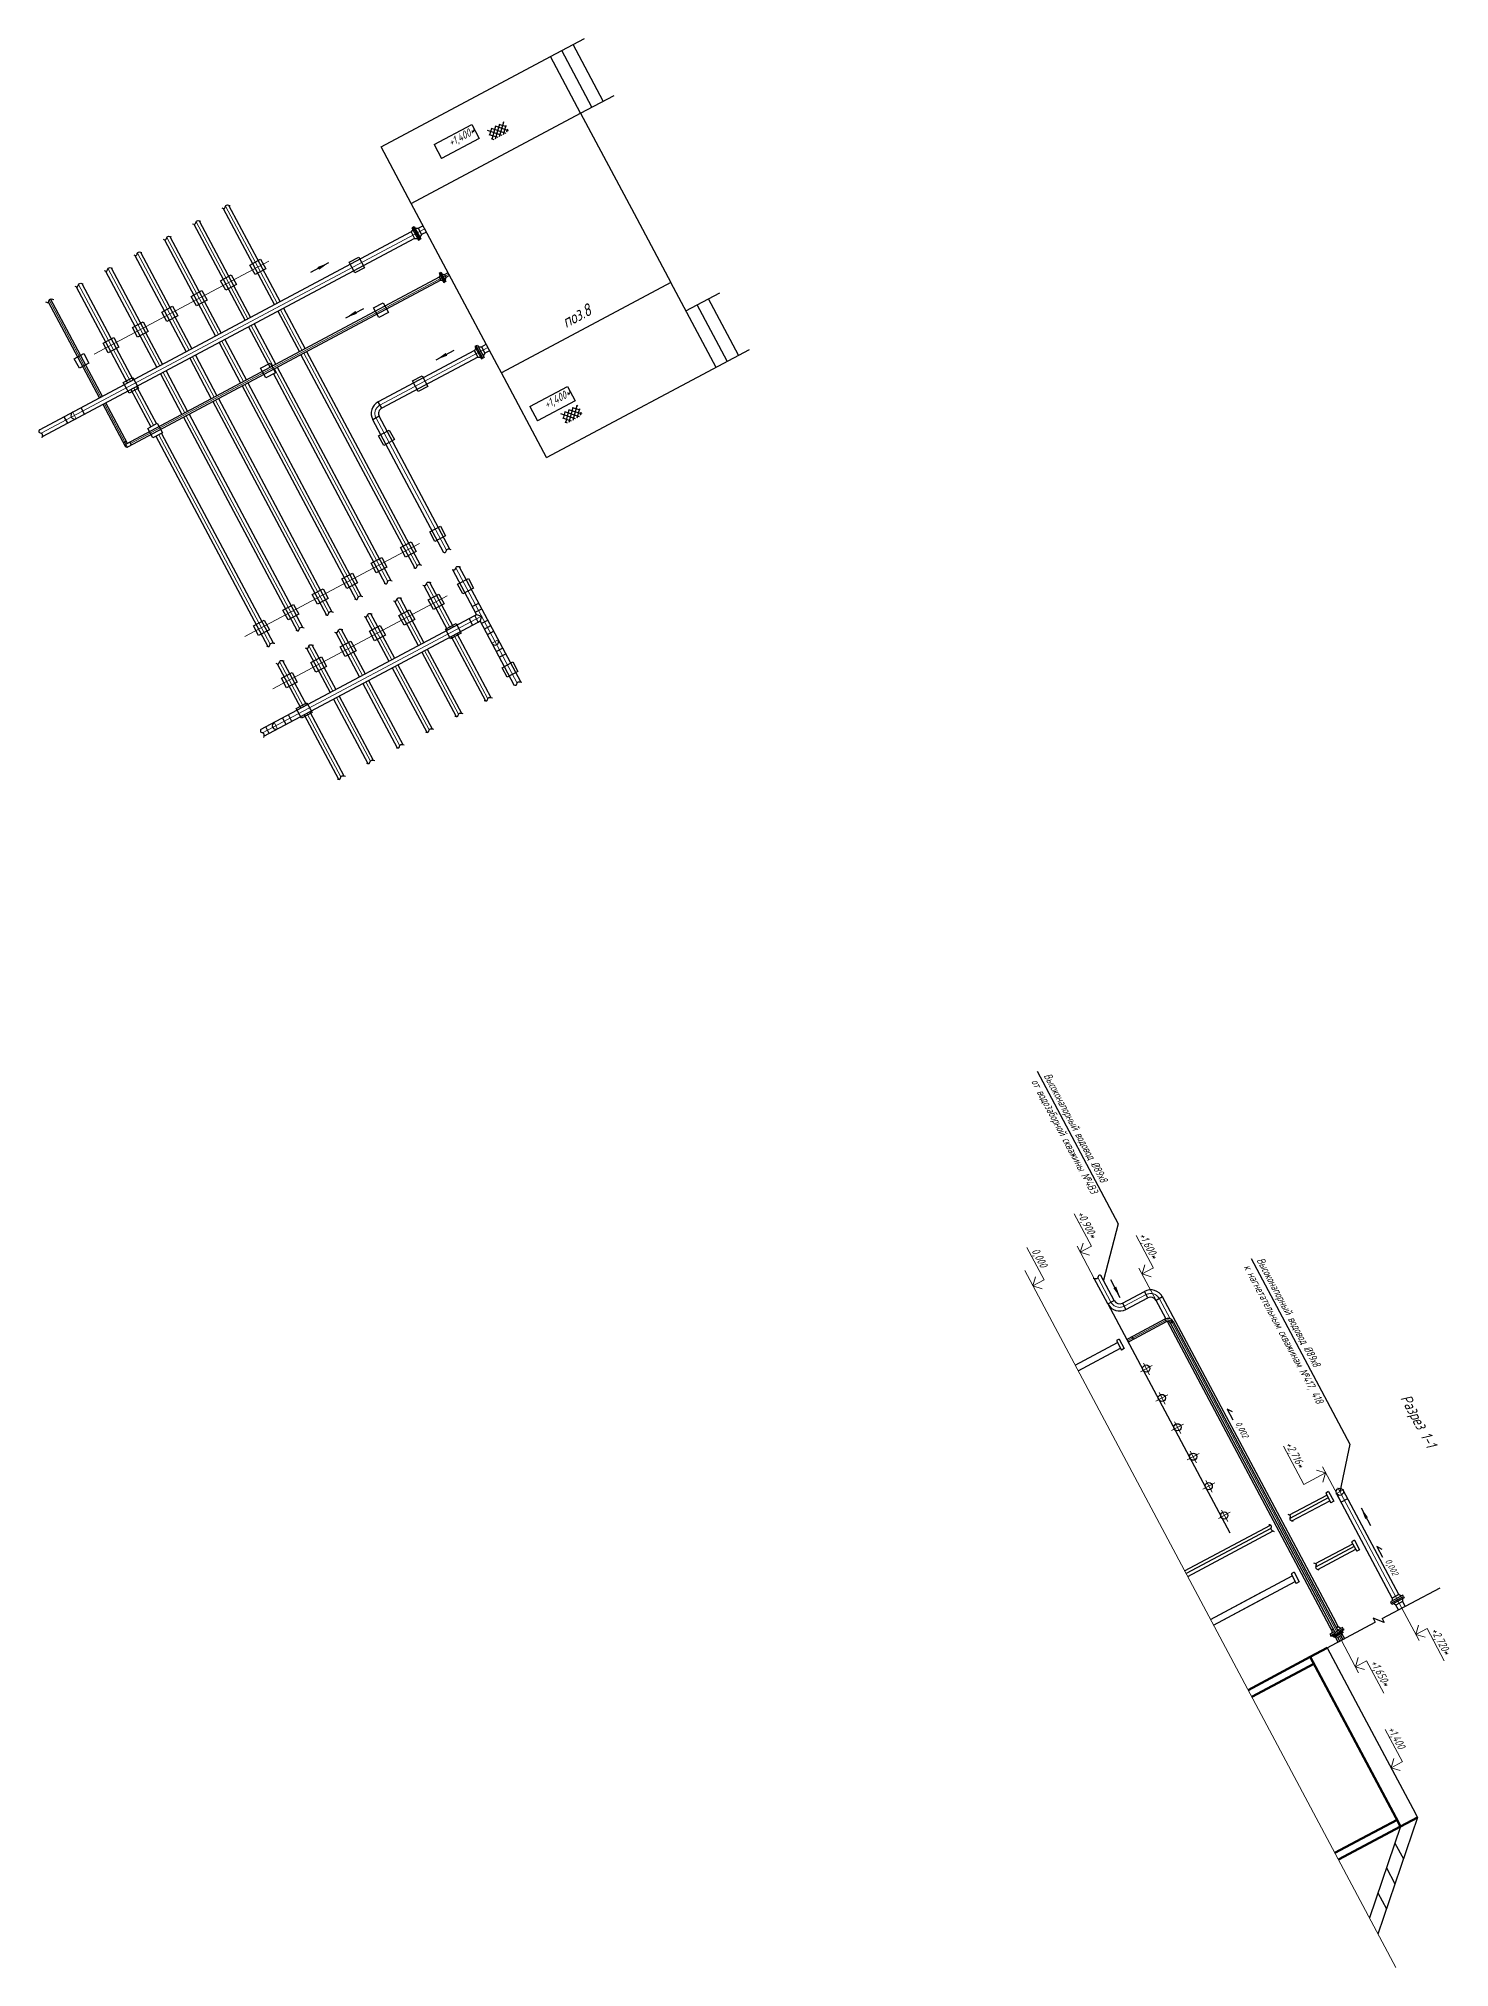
# Model space of a CAD drawing. Extents: x 5370511 to 5386565, y 1010429 to 1053793.
# Drawn here: x 5380136.11 to 5380153.75, y 1040085.63 to 1040109.74 of the extents above; entities that cross this region are included whole.
import ezdxf
from ezdxf.enums import TextEntityAlignment as Align

# ---------------------------------------------------------------- set-up
doc = ezdxf.new("R2010")
doc.units = 0
doc.linetypes.add('осевая2', pattern=[12.5, 8, -1.5, 1.5, -1.5])
for name, color, linetype, lineweight in [('Выноски', 7, 'CONTINUOUS', 18), ('ОНИГМ', 7, 'CONTINUOUS', 30), ('Осевые', 7, 'осевая2', 18), ('Технология 0.2', 7, 'CONTINUOUS', 20), ('Технология 0.5', 7, 'CONTINUOUS', 50)]:
    doc.layers.add(name, color=color, linetype=linetype, lineweight=lineweight)
doc.layers.add('Текст', color=7, linetype='CONTINUOUS')
doc.styles.add('ГОСТ', font='gost_ful.shx', dxfattribs={"oblique": 15})
doc.linetypes.add('земля', pattern='A,15,[35,ESKDSHAPES.SHX,S=1,R=0,X=0,Y=0],0.1', length=15.1)

msp = doc.modelspace()

# ---------------------------------------------------------------- linework, layer by layer
at = {"layer": 'Выноски', "lineweight": 9}
for p, q in [((5380149.275, 1040094.646), (5380149.06, 1040095.051)), ((5380149.134, 1040094.571), (5380149.169, 1040094.686)), ((5380150.048, 1040094.374), (5380149.833, 1040094.779)), ((5380148.683, 1040094.226), (5380148.468, 1040094.631)), ((5380149.31, 1040094.242), (5380149.094, 1040094.646)), ((5380149.134, 1040094.571), (5380149.275, 1040094.646)), ((5380149.134, 1040094.571), (5380149.249, 1040094.536)), ((5380148.542, 1040094.151), (5380148.577, 1040094.266)), ((5380148.542, 1040094.151), (5380148.683, 1040094.226)), ((5380150.083, 1040093.97), (5380149.868, 1040094.374)), ((5380149.907, 1040094.3), (5380149.942, 1040094.414)), ((5380149.907, 1040094.3), (5380150.048, 1040094.375)), ((5380149.907, 1040094.3), (5380150.022, 1040094.265)), ((5380148.542, 1040094.151), (5380148.657, 1040094.116)), ((5380151.929, 1040091.669), (5380151.673, 1040092.15)), ((5380152.201, 1040091.814), (5380151.929, 1040091.669)), ((5380152.201, 1040091.814), (5380152.087, 1040091.849)), ((5380152.377, 1040091.485), (5380152.161, 1040091.889)), ((5380152.201, 1040091.814), (5380152.166, 1040091.7)), ((5380153.153, 1040090.124), (5380153.369, 1040089.72)), ((5380153.329, 1040089.795), (5380153.364, 1040089.91)), ((5380153.329, 1040089.795), (5380153.47, 1040089.87)), ((5380153.47, 1040089.87), (5380153.685, 1040089.465)), ((5380152.398, 1040089.722), (5380152.613, 1040089.317)), ((5380153.329, 1040089.795), (5380153.444, 1040089.76)), ((5380152.574, 1040089.392), (5380152.609, 1040089.507)), ((5380152.574, 1040089.392), (5380152.714, 1040089.467)), ((5380152.574, 1040089.392), (5380152.688, 1040089.357)), ((5380152.714, 1040089.467), (5380152.93, 1040089.063)), ((5380153.161, 1040088.204), (5380152.945, 1040088.609)), ((5380153.02, 1040088.13), (5380153.055, 1040088.244)), ((5380153.02, 1040088.13), (5380153.16, 1040088.205)), ((5380153.02, 1040088.13), (5380153.134, 1040088.095))]:
    msp.add_line(p, q, dxfattribs=at)
at = {"layer": 'ОНИГМ', "color": 253}
for p, q in [((5380142.513, 1040109.512), (5380142.936, 1040109.738)), ((5380143.171, 1040108.957), (5380142.795, 1040109.663)), ((5380140.395, 1040108.384), (5380142.513, 1040109.512)), ((5380142.889, 1040108.806), (5380142.513, 1040109.512)), ((5380143.03, 1040108.881), (5380142.654, 1040109.588)), ((5380142.889, 1040108.805), (5380143.307, 1040109.027)), ((5380140.771, 1040107.678), (5380140.395, 1040108.384)), ((5380144.582, 1040105.629), (5380144.017, 1040106.688)), ((5380144.205, 1040106.336), (5380144.629, 1040106.562)), ((5380144.863, 1040105.781), (5380144.487, 1040106.487)), ((5380144.722, 1040105.705), (5380144.346, 1040106.411)), ((5380142.464, 1040104.501), (5380144.999, 1040105.851)), ((5380142.464, 1040104.501), (5380141.899, 1040105.56)), ((5380152.221, 1040089.628), (5380152.68, 1040088.766)), ((5380152.68, 1040088.766), (5380153.291, 1040087.619)), ((5380153.35, 1040087.51), (5380152.853, 1040086.049)), ((5380153.291, 1040087.619), (5380153.35, 1040087.51)), ((5380153.138, 1040087.397), (5380152.75, 1040086.255)), ((5380153.067, 1040087.189), (5380153.173, 1040086.991)), ((5380152.961, 1040086.878), (5380153.067, 1040086.679)), ((5380152.856, 1040086.566), (5380152.961, 1040086.368))]:
    msp.add_line(p, q, dxfattribs=at)
at = {"layer": 'ОНИГМ', "lineweight": -2}
for p, q in [((5380141.057, 1040108.415), (5380141.529, 1040108.666)), ((5380141.529, 1040108.666), (5380141.623, 1040108.49)), ((5380141.057, 1040108.415), (5380141.151, 1040108.239)), ((5380141.623, 1040108.49), (5380141.151, 1040108.239)), ((5380139.997, 1040106.944), (5380140.117, 1040107.008)), ((5380140.117, 1040107.008), (5380140.189, 1040106.874)), ((5380140.069, 1040106.81), (5380139.997, 1040106.944)), ((5380140.189, 1040106.874), (5380140.069, 1040106.81)), ((5380140.302, 1040106.372), (5380140.422, 1040106.436)), ((5380140.366, 1040106.252), (5380140.302, 1040106.372)), ((5380140.486, 1040106.316), (5380140.366, 1040106.252)), ((5380140.422, 1040106.436), (5380140.486, 1040106.316)), ((5380138.89, 1040105.62), (5380139.01, 1040105.683)), ((5380138.954, 1040105.5), (5380138.89, 1040105.62)), ((5380139.074, 1040105.563), (5380138.954, 1040105.5)), ((5380139.01, 1040105.683), (5380139.074, 1040105.563)), ((5380142.255, 1040105.139), (5380142.726, 1040105.39)), ((5380142.726, 1040105.39), (5380142.82, 1040105.213)), ((5380142.255, 1040105.139), (5380142.349, 1040104.962)), ((5380142.82, 1040105.213), (5380142.349, 1040104.962))]:
    msp.add_line(p, q, dxfattribs=at)
at = {"layer": 'ОНИГМ', "color": 253, "lineweight": -2}
for p, q in [((5380141.824, 1040108.642), (5380141.78, 1040108.477)), ((5380141.874, 1040108.668), (5380141.823, 1040108.482)), ((5380141.989, 1040108.585), (5380141.824, 1040108.642)), ((5380141.963, 1040108.635), (5380141.871, 1040108.666)), ((5380141.924, 1040108.695), (5380141.873, 1040108.509)), ((5380141.935, 1040108.688), (5380141.92, 1040108.693)), ((5380141.954, 1040108.651), (5380141.923, 1040108.535)), ((5380141.907, 1040108.527), (5380141.724, 1040108.588)), ((5380141.857, 1040108.5), (5380141.748, 1040108.537)), ((5380141.774, 1040108.615), (5380141.751, 1040108.53)), ((5380141.957, 1040108.553), (5380141.774, 1040108.615)), ((5380141.807, 1040108.474), (5380141.776, 1040108.484)), ((5380141.968, 1040108.573), (5380141.978, 1040108.609)), ((5380138.121, 1040107.462), (5380138.765, 1040106.253)), ((5380138.42, 1040107.615), (5380139.062, 1040106.411)), ((5380138.488, 1040107.657), (5380139.132, 1040106.448)), ((5380137.686, 1040107.224), (5380138.327, 1040106.02)), ((5380137.754, 1040107.266), (5380138.398, 1040106.057)), ((5380138.053, 1040107.419), (5380138.695, 1040106.215)), ((5380137.319, 1040107.028), (5380137.96, 1040105.824)), ((5380137.387, 1040107.07), (5380138.031, 1040105.862)), ((5380138.756, 1040106.908), (5380138.89, 1040106.98)), ((5380138.89, 1040106.98), (5380138.954, 1040106.859)), ((5380136.952, 1040106.833), (5380137.593, 1040105.628)), ((5380137.02, 1040106.875), (5380137.664, 1040105.666)), ((5380138.389, 1040106.712), (5380138.523, 1040106.784)), ((5380138.453, 1040106.592), (5380138.389, 1040106.712)), ((5380138.523, 1040106.784), (5380138.587, 1040106.664)), ((5380138.82, 1040106.788), (5380138.756, 1040106.908)), ((5380138.954, 1040106.859), (5380138.82, 1040106.788)), ((5380136.584, 1040106.637), (5380137.226, 1040105.433)), ((5380136.653, 1040106.679), (5380137.297, 1040105.47)), ((5380138.022, 1040106.517), (5380138.156, 1040106.588)), ((5380138.086, 1040106.397), (5380138.022, 1040106.517)), ((5380138.22, 1040106.468), (5380138.086, 1040106.397)), ((5380138.156, 1040106.588), (5380138.22, 1040106.468)), ((5380138.587, 1040106.664), (5380138.453, 1040106.592)), ((5380137.655, 1040106.321), (5380137.789, 1040106.393)), ((5380137.718, 1040106.201), (5380137.655, 1040106.321)), ((5380137.853, 1040106.273), (5380137.718, 1040106.201)), ((5380137.789, 1040106.393), (5380137.853, 1040106.273)), ((5380139.105, 1040106.33), (5380139.375, 1040105.823)), ((5380139.175, 1040106.368), (5380139.445, 1040105.861)), ((5380136.92, 1040105.93), (5380137.054, 1040106.001)), ((5380137.054, 1040106.001), (5380137.118, 1040105.881)), ((5380137.287, 1040106.126), (5380137.422, 1040106.197)), ((5380137.351, 1040106.006), (5380137.287, 1040106.126)), ((5380137.485, 1040106.077), (5380137.351, 1040106.006)), ((5380137.422, 1040106.197), (5380137.485, 1040106.077)), ((5380138.737, 1040106.135), (5380139.008, 1040105.628)), ((5380138.808, 1040106.172), (5380139.078, 1040105.665)), ((5380136.984, 1040105.81), (5380136.92, 1040105.93)), ((5380137.118, 1040105.881), (5380136.984, 1040105.81)), ((5380138.074, 1040105.781), (5380138.344, 1040105.274)), ((5380138.37, 1040105.939), (5380138.64, 1040105.432)), ((5380138.441, 1040105.977), (5380138.711, 1040105.47)), ((5380139.393, 1040105.788), (5380140.815, 1040103.121)), ((5380139.464, 1040105.826), (5380140.883, 1040103.163)), ((5380137.636, 1040105.548), (5380137.906, 1040105.041)), ((5380137.707, 1040105.586), (5380137.977, 1040105.079)), ((5380138.003, 1040105.744), (5380138.273, 1040105.237)), ((5380139.049, 1040105.55), (5380140.447, 1040102.925)), ((5380139.097, 1040105.63), (5380140.516, 1040102.968)), ((5380137.269, 1040105.352), (5380137.516, 1040104.888)), ((5380137.339, 1040105.39), (5380137.587, 1040104.925)), ((5380138.659, 1040105.397), (5380140.08, 1040102.73)), ((5380138.73, 1040105.435), (5380140.148, 1040102.772)), ((5380137.995, 1040105.043), (5380139.414, 1040102.381)), ((5380138.292, 1040105.201), (5380139.713, 1040102.534)), ((5380138.363, 1040105.239), (5380139.781, 1040102.576)), ((5380142.826, 1040104.985), (5380142.644, 1040105.047)), ((5380142.694, 1040105.073), (5380142.671, 1040104.989)), ((5380142.876, 1040105.012), (5380142.694, 1040105.073)), ((5380142.743, 1040105.1), (5380142.699, 1040104.936)), ((5380142.793, 1040105.126), (5380142.743, 1040104.94)), ((5380142.909, 1040105.044), (5380142.743, 1040105.1)), ((5380142.882, 1040105.093), (5380142.79, 1040105.125)), ((5380142.843, 1040105.153), (5380142.792, 1040104.967)), ((5380142.854, 1040105.146), (5380142.84, 1040105.151)), ((5380142.874, 1040105.11), (5380142.842, 1040104.994)), ((5380142.888, 1040105.031), (5380142.897, 1040105.068)), ((5380137.651, 1040104.805), (5380139.047, 1040102.185)), ((5380137.925, 1040105.006), (5380139.346, 1040102.338)), ((5380142.777, 1040104.959), (5380142.667, 1040104.996)), ((5380142.727, 1040104.932), (5380142.695, 1040104.943)), ((5380137.58, 1040104.768), (5380138.979, 1040102.143)), ((5380140.637, 1040103.378), (5380140.771, 1040103.449)), ((5380140.701, 1040103.258), (5380140.637, 1040103.378)), ((5380140.771, 1040103.449), (5380140.835, 1040103.329)), ((5380140.27, 1040103.182), (5380140.404, 1040103.254)), ((5380140.334, 1040103.062), (5380140.27, 1040103.182)), ((5380140.468, 1040103.134), (5380140.334, 1040103.062)), ((5380140.404, 1040103.254), (5380140.468, 1040103.134)), ((5380140.835, 1040103.329), (5380140.701, 1040103.258)), ((5380139.535, 1040102.791), (5380139.67, 1040102.862)), ((5380139.67, 1040102.862), (5380139.734, 1040102.742)), ((5380139.903, 1040102.987), (5380140.037, 1040103.058)), ((5380139.967, 1040102.867), (5380139.903, 1040102.987)), ((5380140.101, 1040102.938), (5380139.967, 1040102.867)), ((5380140.037, 1040103.058), (5380140.101, 1040102.938)), ((5380140.931, 1040102.902), (5380141.227, 1040102.347)), ((5380140.999, 1040102.944), (5380141.297, 1040102.385)), ((5380139.168, 1040102.595), (5380139.302, 1040102.667)), ((5380139.302, 1040102.667), (5380139.366, 1040102.547)), ((5380139.599, 1040102.671), (5380139.535, 1040102.791)), ((5380139.734, 1040102.742), (5380139.599, 1040102.671)), ((5380140.564, 1040102.707), (5380140.86, 1040102.152)), ((5380140.632, 1040102.749), (5380140.93, 1040102.189)), ((5380140.985, 1040102.724), (5380141.119, 1040102.796)), ((5380141.049, 1040102.604), (5380140.985, 1040102.724)), ((5380141.183, 1040102.675), (5380141.049, 1040102.604)), ((5380141.119, 1040102.796), (5380141.183, 1040102.675)), ((5380138.801, 1040102.4), (5380138.935, 1040102.471)), ((5380138.865, 1040102.28), (5380138.801, 1040102.4)), ((5380138.935, 1040102.471), (5380138.999, 1040102.351)), ((5380139.232, 1040102.475), (5380139.168, 1040102.595)), ((5380139.366, 1040102.547), (5380139.232, 1040102.475)), ((5380140.197, 1040102.511), (5380140.493, 1040101.956)), ((5380140.251, 1040102.333), (5380140.385, 1040102.404)), ((5380140.265, 1040102.553), (5380140.563, 1040101.994)), ((5380140.385, 1040102.404), (5380140.449, 1040102.284)), ((5380140.618, 1040102.528), (5380140.752, 1040102.6)), ((5380140.682, 1040102.408), (5380140.618, 1040102.528)), ((5380140.816, 1040102.48), (5380140.682, 1040102.408)), ((5380140.752, 1040102.6), (5380140.816, 1040102.48)), ((5380138.999, 1040102.351), (5380138.865, 1040102.28)), ((5380139.531, 1040102.162), (5380139.829, 1040101.602)), ((5380139.83, 1040102.315), (5380140.125, 1040101.76)), ((5380139.884, 1040102.137), (5380140.018, 1040102.209)), ((5380139.948, 1040102.017), (5380139.884, 1040102.137)), ((5380139.898, 1040102.358), (5380140.196, 1040101.798)), ((5380140.018, 1040102.209), (5380140.082, 1040102.089)), ((5380140.315, 1040102.213), (5380140.251, 1040102.333)), ((5380140.449, 1040102.284), (5380140.315, 1040102.213)), ((5380141.27, 1040102.267), (5380141.699, 1040101.461)), ((5380141.34, 1040102.304), (5380141.767, 1040101.504)), ((5380139.095, 1040101.924), (5380139.391, 1040101.369)), ((5380139.164, 1040101.966), (5380139.462, 1040101.407)), ((5380139.463, 1040102.12), (5380139.758, 1040101.565)), ((5380139.517, 1040101.942), (5380139.651, 1040102.013)), ((5380139.581, 1040101.822), (5380139.517, 1040101.942)), ((5380139.715, 1040101.893), (5380139.581, 1040101.822)), ((5380139.651, 1040102.013), (5380139.715, 1040101.893)), ((5380140.082, 1040102.089), (5380139.948, 1040102.017)), ((5380140.606, 1040101.913), (5380141.033, 1040101.112)), ((5380140.903, 1040102.071), (5380141.332, 1040101.266)), ((5380140.973, 1040102.109), (5380141.4, 1040101.308)), ((5380139.15, 1040101.746), (5380139.284, 1040101.817)), ((5380139.213, 1040101.626), (5380139.15, 1040101.746)), ((5380139.348, 1040101.697), (5380139.213, 1040101.626)), ((5380139.284, 1040101.817), (5380139.348, 1040101.697)), ((5380140.168, 1040101.68), (5380140.597, 1040100.875)), ((5380140.239, 1040101.718), (5380140.666, 1040100.917)), ((5380140.535, 1040101.876), (5380140.965, 1040101.07)), ((5380139.801, 1040101.484), (5380140.23, 1040100.679)), ((5380139.872, 1040101.522), (5380140.298, 1040100.721)), ((5380139.434, 1040101.289), (5380139.863, 1040100.483)), ((5380139.505, 1040101.326), (5380139.931, 1040100.526))]:
    msp.add_line(p, q, dxfattribs=at)
at = {"layer": 'ОНИГМ', "color": 7}
for p, q in [((5380140.771, 1040107.321), (5380136.122, 1040104.844)), ((5380140.814, 1040107.241), (5380136.159, 1040104.761)), ((5380136.912, 1040105.265), (5380136.263, 1040106.484)), ((5380136.877, 1040105.247), (5380136.238, 1040106.446)), ((5380141.561, 1040105.839), (5380140.36, 1040105.199)), ((5380141.604, 1040105.758), (5380140.403, 1040105.119)), ((5380136.69, 1040105.044), (5380136.647, 1040105.124)), ((5380137.199, 1040104.642), (5380136.92, 1040105.166)), ((5380137.225, 1040104.678), (5380136.955, 1040105.185)), ((5380140.403, 1040105.119), (5380140.36, 1040105.199)), ((5380136.478, 1040104.931), (5380136.435, 1040105.011)), ((5380140.372, 1040105.018), (5380140.292, 1040104.975)), ((5380141.174, 1040103.32), (5380140.292, 1040104.975)), ((5380141.256, 1040103.358), (5380140.372, 1040105.018)), ((5380141.589, 1040102.54), (5380141.29, 1040103.101)), ((5380142.14, 1040101.698), (5380141.373, 1040103.139)), ((5380141.573, 1040102.57), (5380141.654, 1040102.613)), ((5380138.89, 1040101.102), (5380141.566, 1040102.528)), ((5380138.928, 1040101.019), (5380141.609, 1040102.447)), ((5380141.566, 1040102.528), (5380141.589, 1040102.54)), ((5380141.609, 1040102.447), (5380141.566, 1040102.528)), ((5380141.589, 1040102.54), (5380141.651, 1040102.521)), ((5380141.609, 1040102.447), (5380141.632, 1040102.46)), ((5380141.651, 1040102.521), (5380141.632, 1040102.46)), ((5380142.058, 1040101.66), (5380141.632, 1040102.46)), ((5380141.648, 1040102.429), (5380141.728, 1040102.472)), ((5380141.803, 1040102.332), (5380141.723, 1040102.289)), ((5380141.916, 1040102.12), (5380141.836, 1040102.077)), ((5380139.208, 1040101.168), (5380139.165, 1040101.249)), ((5380138.996, 1040101.056), (5380138.953, 1040101.136)), ((5380149.663, 1040093.936), (5380149.936, 1040094.082)), ((5380149.706, 1040093.856), (5380149.979, 1040094.002)), ((5380150.205, 1040093.742), (5380150.083, 1040093.97)), ((5380152.332, 1040089.943), (5380150.163, 1040094.013)), ((5380152.251, 1040089.9), (5380150.224, 1040093.705)), ((5380153.034, 1040090.251), (5380152.338, 1040091.558)), ((5380153.115, 1040090.294), (5380152.419, 1040091.6)), ((5380152.476, 1040091.492), (5380152.396, 1040091.449)), ((5380152.279, 1040089.848), (5380152.251, 1040089.9)), ((5380152.359, 1040089.891), (5380152.332, 1040089.943))]:
    msp.add_line(p, q, dxfattribs=at)
at = {"layer": 'ОНИГМ'}
for p, q in [((5380140.774, 1040107.315), (5380140.81, 1040107.247)), ((5380140.774, 1040107.315), (5380140.81, 1040107.247)), ((5380141.122, 1040106.755), (5380137.207, 1040104.668)), ((5380141.141, 1040106.719), (5380137.226, 1040104.633)), ((5380141.564, 1040105.832), (5380141.6, 1040105.765)), ((5380137.174, 1040104.688), (5380137.209, 1040104.707)), ((5380137.254, 1040104.693), (5380137.272, 1040104.658)), ((5380149.478, 1040093.926), (5380149.31, 1040094.242)), ((5380149.558, 1040093.968), (5380149.393, 1040094.28)), ((5380149.478, 1040093.926), (5380149.558, 1040093.968)), ((5380149.663, 1040093.937), (5380149.706, 1040093.856)), ((5380149.979, 1040094.002), (5380149.936, 1040094.082)), ((5380150.163, 1040094.013), (5380150.083, 1040093.97)), ((5380150.191, 1040093.736), (5380149.732, 1040093.491)), ((5380150.21, 1040093.701), (5380149.751, 1040093.456)), ((5380150.191, 1040093.736), (5380150.21, 1040093.701)), ((5380150.299, 1040093.703), (5380150.264, 1040093.684)), ((5380152.357, 1040089.841), (5380150.299, 1040093.703)), ((5380149.779, 1040093.516), (5380149.798, 1040093.481)), ((5380152.322, 1040089.822), (5380150.264, 1040093.684)), ((5380153.108, 1040090.29), (5380153.041, 1040090.254)), ((5380152.301, 1040089.86), (5380152.285, 1040089.852)), ((5380152.357, 1040089.841), (5380152.322, 1040089.822)), ((5380152.353, 1040089.888), (5380152.337, 1040089.879)), ((5380152.38, 1040089.712), (5380152.356, 1040089.758)), ((5380152.416, 1040089.731), (5380152.391, 1040089.777))]:
    msp.add_line(p, q, dxfattribs=at)
at = {"layer": 'ОНИГМ', "color": 0, "lineweight": -2}
for p, q in [((5380136.56, 1040105.738), (5380136.68, 1040105.802)), ((5380136.68, 1040105.802), (5380136.744, 1040105.682)), ((5380136.624, 1040105.618), (5380136.56, 1040105.738)), ((5380136.744, 1040105.682), (5380136.624, 1040105.618)), ((5380140.787, 1040105.461), (5380140.907, 1040105.525)), ((5380140.787, 1040105.461), (5380140.907, 1040105.525)), ((5380140.907, 1040105.525), (5380140.979, 1040105.391)), ((5380140.907, 1040105.525), (5380140.978, 1040105.391)), ((5380137.173, 1040105.439), (5380137.293, 1040105.503)), ((5380137.245, 1040105.305), (5380137.173, 1040105.439)), ((5380137.365, 1040105.369), (5380137.245, 1040105.305)), ((5380137.293, 1040105.503), (5380137.365, 1040105.369)), ((5380140.859, 1040105.327), (5380140.787, 1040105.461)), ((5380140.858, 1040105.327), (5380140.787, 1040105.461)), ((5380140.978, 1040105.391), (5380140.858, 1040105.327)), ((5380140.979, 1040105.391), (5380140.859, 1040105.327)), ((5380137.478, 1040104.867), (5380137.598, 1040104.931)), ((5380137.542, 1040104.747), (5380137.478, 1040104.867)), ((5380137.662, 1040104.811), (5380137.542, 1040104.747)), ((5380137.598, 1040104.931), (5380137.662, 1040104.811)), ((5380140.364, 1040104.774), (5380140.498, 1040104.846)), ((5380140.498, 1040104.846), (5380140.562, 1040104.726)), ((5380140.428, 1040104.654), (5380140.364, 1040104.774)), ((5380140.562, 1040104.726), (5380140.428, 1040104.654)), ((5380141.004, 1040103.573), (5380141.138, 1040103.645)), ((5380141.138, 1040103.645), (5380141.202, 1040103.525)), ((5380141.068, 1040103.453), (5380141.004, 1040103.573)), ((5380141.202, 1040103.525), (5380141.068, 1040103.453)), ((5380141.352, 1040102.92), (5380141.486, 1040102.991)), ((5380141.416, 1040102.8), (5380141.352, 1040102.92)), ((5380141.55, 1040102.871), (5380141.416, 1040102.8)), ((5380141.486, 1040102.991), (5380141.55, 1040102.871)), ((5380141.535, 1040102.641), (5380141.616, 1040102.684)), ((5380141.199, 1040102.358), (5380141.333, 1040102.429)), ((5380141.333, 1040102.429), (5380141.397, 1040102.309)), ((5380141.538, 1040102.41), (5380141.495, 1040102.49)), ((5380141.685, 1040102.359), (5380141.766, 1040102.402)), ((5380141.262, 1040102.238), (5380141.199, 1040102.358)), ((5380141.397, 1040102.309), (5380141.262, 1040102.238)), ((5380141.873, 1040102.007), (5380141.953, 1040102.05)), ((5380141.908, 1040101.876), (5380142.042, 1040101.948)), ((5380142.042, 1040101.948), (5380142.106, 1040101.828)), ((5380141.972, 1040101.756), (5380141.908, 1040101.876)), ((5380142.106, 1040101.828), (5380141.972, 1040101.756)), ((5380139.335, 1040101.365), (5380139.469, 1040101.436)), ((5380139.469, 1040101.436), (5380139.533, 1040101.316)), ((5380139.279, 1040101.206), (5380139.236, 1040101.287)), ((5380139.399, 1040101.245), (5380139.335, 1040101.365)), ((5380139.533, 1040101.316), (5380139.399, 1040101.245)), ((5380149.621, 1040093.487), (5380149.586, 1040093.468)), ((5380149.586, 1040093.468), (5380149.65, 1040093.348)), ((5380149.621, 1040093.487), (5380149.685, 1040093.367)), ((5380149.621, 1040093.487), (5380149.685, 1040093.367)), ((5380149.07, 1040093.161), (5380149.599, 1040093.443)), ((5380149.107, 1040093.09), (5380149.637, 1040093.373)), ((5380149.685, 1040093.367), (5380149.65, 1040093.348)), ((5380151.749, 1040091.289), (5380152.216, 1040091.538)), ((5380152.238, 1040091.581), (5380152.203, 1040091.562)), ((5380152.203, 1040091.562), (5380152.267, 1040091.442)), ((5380152.238, 1040091.581), (5380152.302, 1040091.461)), ((5380152.238, 1040091.581), (5380152.302, 1040091.461)), ((5380152.235, 1040091.502), (5380151.752, 1040091.245)), ((5380151.781, 1040091.215), (5380152.254, 1040091.467)), ((5380152.302, 1040091.461), (5380152.267, 1040091.442)), ((5380150.439, 1040090.591), (5380151.512, 1040091.163)), ((5380151.515, 1040091.119), (5380150.458, 1040090.556)), ((5380150.477, 1040090.52), (5380151.544, 1040091.089)), ((5380152.073, 1040090.682), (5380152.54, 1040090.93)), ((5380152.558, 1040090.895), (5380152.076, 1040090.638)), ((5380152.105, 1040090.608), (5380152.577, 1040090.86)), ((5380152.562, 1040090.974), (5380152.526, 1040090.955)), ((5380152.526, 1040090.955), (5380152.59, 1040090.835)), ((5380152.562, 1040090.974), (5380152.626, 1040090.854)), ((5380152.562, 1040090.974), (5380152.626, 1040090.854)), ((5380152.626, 1040090.854), (5380152.59, 1040090.835)), ((5380151.807, 1040090.572), (5380151.772, 1040090.553)), ((5380151.807, 1040090.572), (5380151.871, 1040090.452)), ((5380151.807, 1040090.572), (5380151.871, 1040090.452)), ((5380150.763, 1040089.984), (5380151.785, 1040090.528)), ((5380150.763, 1040089.984), (5380151.398, 1040090.322)), ((5380150.8, 1040089.913), (5380151.822, 1040090.458)), ((5380151.772, 1040090.553), (5380151.835, 1040090.433)), ((5380151.871, 1040090.452), (5380151.835, 1040090.433)), ((5380150.8, 1040089.913), (5380151.436, 1040090.252))]:
    msp.add_line(p, q, dxfattribs=at)
at = {"layer": 'ОНИГМ', "color": 7, "lineweight": -2}
for p, q in [((5380148.594, 1040096.833), (5380149.61, 1040094.926)), ((5380149.61, 1040094.926), (5380149.424, 1040094.221)), ((5380151.269, 1040094.494), (5380152.505, 1040092.173)), ((5380149.478, 1040093.926), (5380151.002, 1040091.066)), ((5380151.036, 1040092.576), (5380150.969, 1040092.611)), ((5380150.969, 1040092.611), (5380151.04, 1040092.478)), ((5380152.505, 1040092.173), (5380152.378, 1040091.579)), ((5380152.909, 1040090.858), (5380152.842, 1040090.894)), ((5380152.842, 1040090.894), (5380152.913, 1040090.76)), ((5380152.908, 1040089.994), (5380153.633, 1040090.38)), ((5380152.221, 1040089.628), (5380152.822, 1040089.948)), ((5380152.935, 1040089.943), (5380152.795, 1040089.999)), ((5380152.795, 1040089.999), (5380152.822, 1040089.948)), ((5380152.908, 1040089.994), (5380152.935, 1040089.943)), ((5380152.363, 1040089.703), (5380152.472, 1040089.761))]:
    msp.add_line(p, q, dxfattribs=at)
at = {"layer": 'ОНИГМ'}
for points in [[(5380140.771, 1040107.678), (5380140.771, 1040107.678), (5380142.889, 1040108.806)], [(5380142.889, 1040108.806), (5380143.557, 1040107.553)], [(5380141.845, 1040105.661), (5380140.771, 1040107.678)], [(5380143.557, 1040107.553), (5380144.017, 1040106.688)], [(5380140.791, 1040107.352), (5380140.771, 1040107.321), (5380140.814, 1040107.241), (5380140.85, 1040107.241)], [(5380140.791, 1040107.352), (5380140.771, 1040107.321), (5380140.814, 1040107.241), (5380140.85, 1040107.241)], [(5380140.822, 1040107.369), (5380140.859, 1040107.368), (5380140.902, 1040107.288), (5380140.881, 1040107.257)], [(5380140.822, 1040107.369), (5380140.859, 1040107.368), (5380140.902, 1040107.288), (5380140.881, 1040107.257)], [(5380140.859, 1040107.368), (5380140.919, 1040107.4)], [(5380140.961, 1040107.32), (5380140.902, 1040107.288)], [(5380141.132, 1040106.784), (5380141.122, 1040106.755), (5380141.141, 1040106.719), (5380141.171, 1040106.71)], [(5380141.156, 1040106.797), (5380141.186, 1040106.788), (5380141.204, 1040106.753), (5380141.195, 1040106.723)], [(5380141.186, 1040106.788), (5380141.232, 1040106.813)], [(5380141.25, 1040106.778), (5380141.204, 1040106.753)], [(5380144.017, 1040106.688), (5380141.899, 1040105.56), (5380141.845, 1040105.661)], [(5380141.581, 1040105.87), (5380141.561, 1040105.839), (5380141.604, 1040105.758), (5380141.64, 1040105.758)], [(5380141.612, 1040105.886), (5380141.649, 1040105.886), (5380141.692, 1040105.805), (5380141.671, 1040105.774)], [(5380141.649, 1040105.886), (5380141.709, 1040105.918)], [(5380141.751, 1040105.837), (5380141.692, 1040105.805)], [(5380153.146, 1040090.274), (5380153.115, 1040090.294), (5380153.034, 1040090.251), (5380153.034, 1040090.214)], [(5380153.162, 1040090.242), (5380153.162, 1040090.206), (5380153.081, 1040090.163), (5380153.05, 1040090.183)], [(5380153.113, 1040090.103), (5380153.081, 1040090.163)], [(5380153.162, 1040090.206), (5380153.194, 1040090.146)], [(5380152.301, 1040089.86), (5380152.279, 1040089.848), (5380152.278, 1040089.812)], [(5380152.39, 1040089.871), (5380152.359, 1040089.891), (5380152.337, 1040089.879)], [(5380152.366, 1040089.838), (5380152.42, 1040089.867), (5380152.412, 1040089.883), (5380152.352, 1040089.851)], [(5380152.387, 1040089.831), (5380152.357, 1040089.841)], [(5380152.387, 1040089.849), (5380152.42, 1040089.867), (5380152.429, 1040089.852), (5380152.407, 1040089.84)], [(5380152.317, 1040089.832), (5380152.256, 1040089.8), (5380152.265, 1040089.784), (5380152.319, 1040089.813)], [(5380152.294, 1040089.78), (5380152.273, 1040089.769), (5380152.265, 1040089.784), (5380152.299, 1040089.802)], [(5380152.322, 1040089.822), (5380152.313, 1040089.792)], [(5380152.335, 1040089.765), (5380152.326, 1040089.76), (5380152.319, 1040089.764)], [(5380152.4, 1040089.807), (5380152.391, 1040089.777), (5380152.356, 1040089.758), (5380152.326, 1040089.768)], [(5380152.358, 1040089.7), (5380152.326, 1040089.76)], [(5380152.38, 1040089.712), (5380152.356, 1040089.758)], [(5380152.391, 1040089.777), (5380152.416, 1040089.731)], [(5380152.406, 1040089.811), (5380152.406, 1040089.803), (5380152.397, 1040089.798)], [(5380152.406, 1040089.803), (5380152.438, 1040089.743)]]:
    msp.add_lwpolyline(points, dxfattribs=at)
for points in [[(5380140.878, 1040107.227), (5380140.795, 1040107.383), (5380140.779, 1040107.374), (5380140.862, 1040107.219)], [(5380140.878, 1040107.227), (5380140.795, 1040107.383), (5380140.81, 1040107.391), (5380140.893, 1040107.235)], [(5380141.181, 1040106.691), (5380141.193, 1040106.697), (5380141.133, 1040106.81), (5380141.121, 1040106.804)], [(5380141.205, 1040106.704), (5380141.193, 1040106.697), (5380141.133, 1040106.81), (5380141.145, 1040106.817)], [(5380141.668, 1040105.744), (5380141.585, 1040105.9), (5380141.569, 1040105.892), (5380141.652, 1040105.736)], [(5380141.668, 1040105.744), (5380141.585, 1040105.9), (5380141.6, 1040105.908), (5380141.683, 1040105.752)], [(5380153.02, 1040090.187), (5380153.176, 1040090.27), (5380153.168, 1040090.285), (5380153.012, 1040090.202)], [(5380153.02, 1040090.187), (5380153.176, 1040090.27), (5380153.184, 1040090.254), (5380153.028, 1040090.171)], [(5380152.3, 1040089.769), (5380152.294, 1040089.781), (5380152.407, 1040089.842), (5380152.413, 1040089.83)], [(5380152.306, 1040089.757), (5380152.3, 1040089.769), (5380152.413, 1040089.83), (5380152.419, 1040089.818)]]:
    msp.add_lwpolyline(points, close=True, dxfattribs=at)
at = {"layer": 'ОНИГМ', "color": 253}
for centre in [(5380149.959, 1040093.118), (5380150.155, 1040092.751), (5380150.35, 1040092.384), (5380150.546, 1040092.017), (5380150.74, 1040091.649), (5380150.935, 1040091.282)]:
    msp.add_circle(centre, 0.0451, dxfattribs=at)
at = {"layer": 'ОНИГМ', "color": 7}
msp.add_circle((5380152.378, 1040091.579), 0.0451, dxfattribs=at)
for centre, radius, start, end in [((5380136.563, 1040105.028), 0.0456, 118.0492, 298.0492), ((5380140.438, 1040105.053), 0.166, 118.0492, 208.0486), ((5380140.438, 1040105.053), 0.0746, 118.0492, 208.0503), ((5380141.819, 1040102.205), 0.0456, 208.0491, 28.0491), ((5380139.081, 1040101.152), 0.0456, 118.0492, 298.0492)]:
    msp.add_arc(centre, radius, start, end, dxfattribs=at)
at = {"layer": 'ОНИГМ'}
for centre, radius, start, end in [((5380137.216, 1040104.651), 0.0197, 118.0379, 298.051), ((5380149.627, 1040094.005), 0.0775, 208.3633, 297.919), ((5380150.015, 1040093.933), 0.168, 28.2098, 117.9826), ((5380150.015, 1040093.933), 0.0775, 28.3633, 117.919), ((5380149.627, 1040094.005), 0.168, 208.2098, 297.9826), ((5380150.229, 1040093.666), 0.0799, 28.0467, 118.032), ((5380150.229, 1040093.666), 0.0401, 28.054, 118.0248), ((5380149.741, 1040093.474), 0.0197, 118.0379, 298.051)]:
    msp.add_arc(centre, radius, start, end, dxfattribs=at)
at = {"layer": 'ОНИГМ', "color": 253, "lineweight": -2}
for points in [[(5380138.038, 1040107.425), (5380138.069, 1040107.419), (5380138.087, 1040107.455), (5380138.14, 1040107.457)], [(5380138.405, 1040107.621), (5380138.436, 1040107.615), (5380138.454, 1040107.651), (5380138.508, 1040107.653)], [(5380137.67, 1040107.23), (5380137.702, 1040107.224), (5380137.72, 1040107.259), (5380137.773, 1040107.262)], [(5380137.303, 1040107.034), (5380137.335, 1040107.028), (5380137.353, 1040107.064), (5380137.406, 1040107.066)], [(5380136.936, 1040106.839), (5380136.968, 1040106.832), (5380136.986, 1040106.868), (5380137.039, 1040106.87)], [(5380136.569, 1040106.643), (5380136.601, 1040106.637), (5380136.619, 1040106.672), (5380136.672, 1040106.675)], [(5380140.8, 1040103.127), (5380140.831, 1040103.121), (5380140.849, 1040103.156), (5380140.902, 1040103.159)], [(5380140.432, 1040102.931), (5380140.464, 1040102.925), (5380140.482, 1040102.961), (5380140.535, 1040102.963)], [(5380140.916, 1040102.909), (5380140.947, 1040102.902), (5380140.966, 1040102.938), (5380141.019, 1040102.94)], [(5380140.065, 1040102.736), (5380140.097, 1040102.729), (5380140.115, 1040102.765), (5380140.168, 1040102.767)], [(5380140.549, 1040102.713), (5380140.58, 1040102.707), (5380140.598, 1040102.742), (5380140.652, 1040102.745)], [(5380139.331, 1040102.344), (5380139.363, 1040102.338), (5380139.381, 1040102.374), (5380139.434, 1040102.376)], [(5380139.698, 1040102.54), (5380139.73, 1040102.534), (5380139.748, 1040102.57), (5380139.801, 1040102.572)], [(5380140.182, 1040102.517), (5380140.213, 1040102.511), (5380140.231, 1040102.547), (5380140.284, 1040102.549)], [(5380138.964, 1040102.149), (5380138.995, 1040102.143), (5380139.014, 1040102.178), (5380139.067, 1040102.181)], [(5380139.447, 1040102.126), (5380139.479, 1040102.12), (5380139.497, 1040102.156), (5380139.55, 1040102.158)], [(5380139.814, 1040102.322), (5380139.846, 1040102.316), (5380139.864, 1040102.351), (5380139.917, 1040102.353)], [(5380139.08, 1040101.931), (5380139.112, 1040101.924), (5380139.13, 1040101.96), (5380139.183, 1040101.962)], [(5380141.684, 1040101.467), (5380141.715, 1040101.461), (5380141.734, 1040101.497), (5380141.787, 1040101.499)], [(5380141.317, 1040101.272), (5380141.348, 1040101.266), (5380141.366, 1040101.301), (5380141.419, 1040101.303)], [(5380140.949, 1040101.076), (5380140.981, 1040101.07), (5380140.999, 1040101.106), (5380141.052, 1040101.108)], [(5380140.215, 1040100.685), (5380140.247, 1040100.679), (5380140.265, 1040100.714), (5380140.318, 1040100.717)], [(5380140.582, 1040100.881), (5380140.614, 1040100.874), (5380140.632, 1040100.91), (5380140.685, 1040100.912)], [(5380139.848, 1040100.489), (5380139.88, 1040100.483), (5380139.898, 1040100.519), (5380139.951, 1040100.521)]]:
    msp.add_spline(points, degree=3, dxfattribs=at)
at = {"layer": 'ОНИГМ', "color": 7, "lineweight": -2}
for points in [[(5380136.202, 1040106.448), (5380136.234, 1040106.441), (5380136.252, 1040106.477), (5380136.305, 1040106.479)], [(5380136.125, 1040104.851), (5380136.118, 1040104.82), (5380136.154, 1040104.802), (5380136.156, 1040104.748)], [(5380141.167, 1040103.323), (5380141.198, 1040103.316), (5380141.216, 1040103.352), (5380141.269, 1040103.354)], [(5380141.283, 1040103.104), (5380141.314, 1040103.098), (5380141.333, 1040103.134), (5380141.386, 1040103.136)], [(5380142.051, 1040101.663), (5380142.082, 1040101.657), (5380142.101, 1040101.693), (5380142.154, 1040101.695)], [(5380138.893, 1040101.109), (5380138.887, 1040101.078), (5380138.923, 1040101.06), (5380138.925, 1040101.006)], [(5380149.4, 1040094.277), (5380149.368, 1040094.283), (5380149.35, 1040094.247), (5380149.297, 1040094.245)]]:
    msp.add_spline(points, degree=3, dxfattribs=at)
at = {"layer": 'ОНИГМ', "color": 0, "lineweight": -2}
for points in [[(5380151.727, 1040091.297), (5380151.759, 1040091.279), (5380151.752, 1040091.242), (5380151.794, 1040091.21)], [(5380151.49, 1040091.171), (5380151.522, 1040091.153), (5380151.515, 1040091.116), (5380151.557, 1040091.084)], [(5380152.051, 1040090.69), (5380152.083, 1040090.672), (5380152.076, 1040090.635), (5380152.118, 1040090.603)]]:
    msp.add_spline(points, degree=3, dxfattribs=at)
at = {"layer": 'Осевые', "color": 253, "lineweight": 9}
for p, q in [((5380138.73, 1040106.234), (5380138.083, 1040107.448)), ((5380139.097, 1040106.43), (5380138.45, 1040107.643)), ((5380138.363, 1040106.038), (5380137.716, 1040107.252)), ((5380136.811, 1040105.795), (5380138.994, 1040106.958)), ((5380137.996, 1040105.843), (5380137.349, 1040107.056)), ((5380137.628, 1040105.647), (5380136.982, 1040106.861)), ((5380137.261, 1040105.452), (5380136.615, 1040106.665)), ((5380139.41, 1040105.842), (5380139.14, 1040106.349)), ((5380139.043, 1040105.647), (5380138.773, 1040106.154)), ((5380138.308, 1040105.255), (5380138.038, 1040105.762)), ((5380138.676, 1040105.451), (5380138.406, 1040105.958)), ((5380140.845, 1040103.149), (5380139.429, 1040105.807)), ((5380137.941, 1040105.06), (5380137.671, 1040105.567)), ((5380140.478, 1040102.953), (5380139.062, 1040105.611)), ((5380137.552, 1040104.907), (5380137.304, 1040105.371)), ((5380140.111, 1040102.757), (5380138.694, 1040105.416)), ((5380139.376, 1040102.366), (5380137.96, 1040105.025)), ((5380139.744, 1040102.562), (5380138.327, 1040105.22)), ((5380139.009, 1040102.171), (5380137.616, 1040104.786)), ((5380138.692, 1040102.265), (5380140.875, 1040103.428)), ((5380141.262, 1040102.366), (5380140.961, 1040102.93)), ((5380139.041, 1040101.611), (5380141.223, 1040102.774)), ((5380140.895, 1040102.17), (5380140.594, 1040102.735)), ((5380140.528, 1040101.975), (5380140.227, 1040102.539)), ((5380139.794, 1040101.584), (5380139.493, 1040102.148)), ((5380140.161, 1040101.779), (5380139.86, 1040102.344)), ((5380141.729, 1040101.489), (5380141.305, 1040102.286)), ((5380139.426, 1040101.388), (5380139.126, 1040101.952)), ((5380140.995, 1040101.098), (5380140.571, 1040101.894)), ((5380141.362, 1040101.294), (5380140.938, 1040102.09)), ((5380140.628, 1040100.902), (5380140.204, 1040101.699)), ((5380140.261, 1040100.707), (5380139.836, 1040101.503)), ((5380139.894, 1040100.511), (5380139.469, 1040101.308)), ((5380150.033, 1040093.158), (5380149.886, 1040093.079)), ((5380149.923, 1040093.187), (5380150.001, 1040093.041)), ((5380150.229, 1040092.79), (5380150.081, 1040092.712)), ((5380150.119, 1040092.82), (5380150.197, 1040092.674)), ((5380150.424, 1040092.423), (5380150.276, 1040092.345)), ((5380150.314, 1040092.453), (5380150.392, 1040092.307)), ((5380150.62, 1040092.056), (5380150.472, 1040091.978)), ((5380150.509, 1040092.085), (5380150.587, 1040091.939)), ((5380150.815, 1040091.689), (5380150.667, 1040091.61)), ((5380150.704, 1040091.718), (5380150.782, 1040091.572)), ((5380151.01, 1040091.322), (5380150.862, 1040091.243)), ((5380150.899, 1040091.35), (5380150.977, 1040091.205))]:
    msp.add_line(p, q, dxfattribs=at)
at = {"layer": 'Осевые', "lineweight": 9}
for p, q in [((5380140.94, 1040107.36), (5380136.146, 1040104.806)), ((5380137.263, 1040104.676), (5380141.241, 1040106.795)), ((5380136.894, 1040105.256), (5380136.246, 1040106.472)), ((5380139.471, 1040106.577), (5380138.945, 1040106.297)), ((5380141.73, 1040105.877), (5380140.381, 1040105.159)), ((5380136.584, 1040104.987), (5380136.541, 1040105.068)), ((5380137.226, 1040104.633), (5380136.937, 1040105.175)), ((5380141.212, 1040103.344), (5380140.332, 1040104.996)), ((5380142.096, 1040101.685), (5380141.328, 1040103.126)), ((5380138.915, 1040101.064), (5380141.651, 1040102.521)), ((5380141.86, 1040102.226), (5380141.779, 1040102.183)), ((5380139.102, 1040101.112), (5380139.059, 1040101.193)), ((5380149.518, 1040093.947), (5380149.354, 1040094.255)), ((5380149.684, 1040093.897), (5380149.957, 1040094.042)), ((5380150.257, 1040093.74), (5380150.123, 1040093.991)), ((5380149.724, 1040093.465), (5380150.201, 1040093.719)), ((5380152.398, 1040089.722), (5380150.282, 1040093.694)), ((5380152.329, 1040091.553), (5380152.428, 1040091.605)), ((5380153.153, 1040090.124), (5380152.353, 1040091.627)), ((5380152.139, 1040090.209), (5380151.614, 1040091.194))]:
    msp.add_line(p, q, dxfattribs=at)
for centre, radius, start, end in [((5380140.438, 1040105.053), 0.12, 118.0492, 208.0491), ((5380150.229, 1040093.666), 0.06, 28.0492, 118.0296)]:
    msp.add_arc(centre, radius, start, end, dxfattribs=at)
at = {"layer": 'Осевые', "linetype": 'осевая2'}
for centre, start, end in [((5380149.627, 1040094.005), 208.0492, 298.0491), ((5380150.015, 1040093.934), 28.0492, 118.0491)]:
    msp.add_arc(centre, 0.122, start, end, dxfattribs=at)
at = {"layer": 'Текст', "lineweight": 30}
for points in [[(5380139.74, 1040106.935, 0, 0.04, 0), (5380139.61, 1040106.866, 0.04, 0.04, 0)], [(5380139.953, 1040106.248, 0, 0.04, 0), (5380140.084, 1040106.317, 0.04, 0.04, 0)], [(5380141.083, 1040105.724, 0, 0.04, 0), (5380141.213, 1040105.793, 0.04, 0.04, 0)], [(5380149.635, 1040094.003, 0, 0.04, 0), (5380149.566, 1040094.133, 0.04, 0.04, 0)], [(5380152.644, 1040091.379, 0, 0.04, 0), (5380152.713, 1040091.249, 0.04, 0.04, 0)]]:
    msp.add_lwpolyline(points, format="xyseb", dxfattribs=at)
for points in [[(5380139.74, 1040106.935), (5380139.515, 1040106.816)], [(5380139.953, 1040106.248), (5380140.178, 1040106.367)], [(5380141.083, 1040105.724), (5380141.308, 1040105.843)], [(5380149.635, 1040094.003), (5380149.515, 1040094.228)], [(5380152.644, 1040091.379), (5380152.763, 1040091.155)]]:
    msp.add_lwpolyline(points, dxfattribs=at)
at = {"layer": 'Технология 0.2', "linetype": 'земля'}
msp.add_line((5380148.44, 1040094.343), (5380153.08, 1040085.635), dxfattribs=at)
at = {"layer": 'Технология 0.5', "color": 253}
for p, q in [((5380152.01, 1040089.515), (5380152.221, 1040089.628)), ((5380152.01, 1040089.515), (5380151.233, 1040089.101)), ((5380152.056, 1040089.428), (5380151.279, 1040089.014)), ((5380152.01, 1040089.515), (5380153.08, 1040087.507)), ((5380153.095, 1040087.478), (5380152.656, 1040087.244)), ((5380153.08, 1040087.507), (5380153.138, 1040087.397)), ((5380153.35, 1040087.51), (5380153.138, 1040087.397)), ((5380152.656, 1040087.244), (5380152.318, 1040087.065)), ((5380153.138, 1040087.397), (5380152.361, 1040086.983))]:
    msp.add_line(p, q, dxfattribs=at)

# ---------------------------------------------------------------- texts
at = {"layer": 'Выноски', "ltscale": 100, "style": 'ГОСТ', "oblique": 15}
msp.add_text('поз.8', height=0.152, rotation=28.0491, dxfattribs=at).set_placement((5380142.873, 1040106.206), align=Align.CENTER)
at = {"layer": 'Выноски', "lineweight": 18, "ltscale": 100, "style": 'ГОСТ', "oblique": 15, "width": 0.9}
for s, p in [('от водозаборной скважины №4ВЗ', (5380148.519, 1040096.703)), ('Высоконапорный водовод %%C89х8', (5380148.675, 1040096.777)), ('Высоконапорный водовод %%C89х8', (5380151.336, 1040094.472)), ('к нагнетательным скважинам №417, 418', (5380151.174, 1040094.386))]:
    msp.add_text(s, height=0.1, rotation=298.0491, dxfattribs=at).set_placement(p)
at = {"layer": 'Выноски', "style": 'ГОСТ', "oblique": 15}
for s, p in [('+0,900*', (5380149.09, 1040095.055)), ('+1,600*', (5380149.863, 1040094.783)), ('0,000', (5380148.523, 1040094.588)), ('+2,716*', (5380151.694, 1040092.172)), ('+2,720*', (5380153.514, 1040089.847)), ('+1,650*', (5380152.759, 1040089.445)), ('+1,400', (5380152.975, 1040088.613))]:
    msp.add_text(s, height=0.1, rotation=298.0491, dxfattribs=at).set_placement(p)
at = {"layer": 'Выноски', "style": 'ГОСТ', "oblique": 15, "width": 0.9}
for p in [(5380151.069, 1040092.432), (5380152.942, 1040090.714)]:
    msp.add_text('0,002', height=0.08, rotation=298.0491, dxfattribs=at).set_placement(p)
at = {"layer": 'ОНИГМ', "lineweight": -2, "char_height": 0.1, "attachment_point": 3, "rotation": 28.0492, "style": 'ГОСТ'}
for insert in [(5380141.53, 1040108.64), (5380142.727, 1040105.364)]:
    msp.add_mtext_dynamic_manual_height_columns('+1,400*', width=0.6512, gutter_width=0.01, heights=[0], dxfattribs=dict(at, insert=insert))
at = {"layer": 'Текст', "insert": (5380153.437, 1040092.095), "char_height": 0.14, "width": 1.05556, "attachment_point": 9, "rotation": 298.0492, "style": 'ГОСТ'}
msp.add_mtext('Разрез 1-1', dxfattribs=at)

doc.saveas('drawing.dxf')
